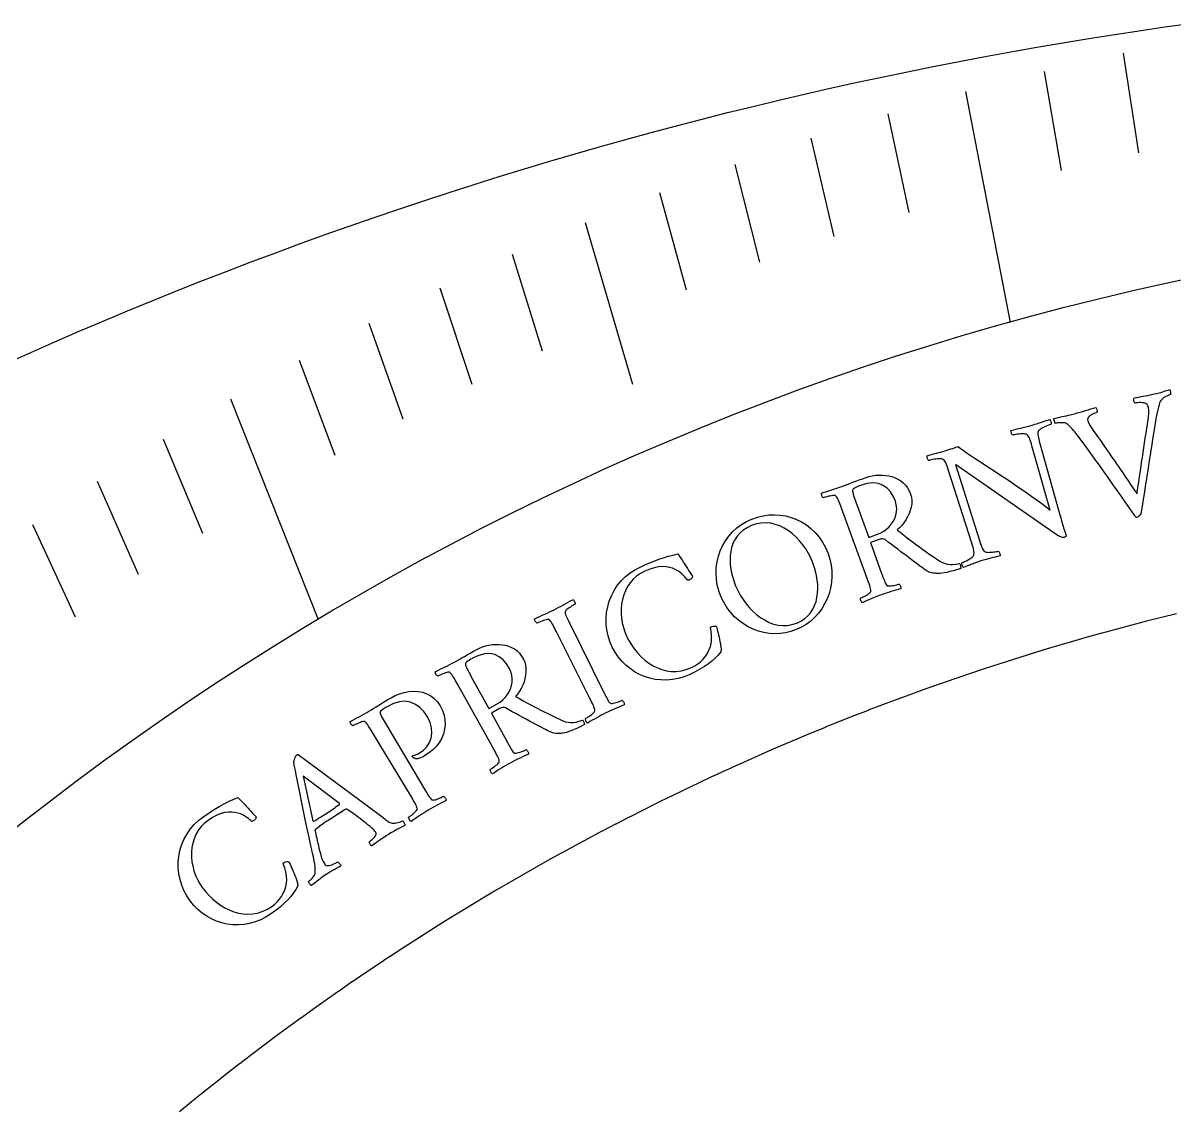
# Model space of a CAD drawing. Header units: millimetres. Extents: x -94 to 94, y -94 to 94.
# Drawn here: x -38.47 to -13.12, y 69.72 to 93.64 of the extents above; entities that cross this region are included whole.
import ezdxf

# ---------------------------------------------------------------- set-up
doc = ezdxf.new("R2010")
doc.units = ezdxf.units.MM
for name, color, linetype in [('CUT_INNER', 6, 'Continuous'), ('CUT_OUTER', 1, 'Continuous'), ('ENGRAVE', 7, 'Continuous'), ('ENGRAVE_FINE', 8, 'Continuous'), ('TEXT', 5, 'Continuous')]:
    doc.layers.add(name, color=color, linetype=linetype)

msp = doc.modelspace()

# ---------------------------------------------------------------- linework, layer by layer
at = {"layer": 'CUT_INNER'}
msp.add_lwpolyline([(-13.0871, 80.6415), (-13.4144, 80.5606), (-13.4159, 80.5602), (-13.7428, 80.4773), (-13.7443, 80.4769), (-14.0707, 80.3919), (-14.0721, 80.3915), (-14.398, 80.3046), (-14.3995, 80.3042), (-14.7247, 80.2152), (-14.7262, 80.2148), (-15.051, 80.1239), (-15.0524, 80.1235), (-15.3766, 80.0305), (-15.3781, 80.0301), (-15.7017, 79.9352), (-15.7032, 79.9348), (-16.0262, 79.8379), (-16.0276, 79.8374), (-16.3501, 79.7385), (-16.3515, 79.7381), (-16.6733, 79.6372), (-16.6748, 79.6367), (-16.996, 79.5339), (-16.9974, 79.5334), (-17.318, 79.4286), (-17.3194, 79.4282), (-17.6393, 79.3214), (-17.6408, 79.3209), (-17.96, 79.2122), (-17.9614, 79.2117), (-18.28, 79.101), (-18.2814, 79.1005), (-18.5993, 78.9878), (-18.6008, 78.9873), (-18.9179, 78.8727), (-18.9194, 78.8722), (-19.2358, 78.7557), (-19.2373, 78.7552), (-19.553, 78.6367), (-19.5544, 78.6361), (-19.8695, 78.5157), (-19.8709, 78.5152), (-20.1852, 78.3929), (-20.1866, 78.3923), (-20.5001, 78.268), (-20.5015, 78.2675), (-20.8143, 78.1413), (-20.8157, 78.1407), (-21.1276, 78.0126), (-21.1291, 78.012), (-21.4402, 77.882), (-21.4416, 77.8814), (-21.752, 77.7495), (-21.7534, 77.7489), (-22.063, 77.6151), (-22.0644, 77.6145), (-22.3731, 77.4787), (-22.3745, 77.4781), (-22.6824, 77.3405), (-22.6838, 77.3399), (-22.9908, 77.2004), (-22.9922, 77.1997), (-23.2984, 77.0584), (-23.2998, 77.0577), (-23.6051, 76.9145), (-23.6064, 76.9138), (-23.9109, 76.7687), (-23.9122, 76.768), (-24.2158, 76.621), (-24.2171, 76.6204), (-24.5198, 76.4715), (-24.5211, 76.4708), (-24.8228, 76.3201), (-24.8242, 76.3195), (-25.1249, 76.1669), (-25.1263, 76.1662), (-25.4261, 76.0118), (-25.4275, 76.0111), (-25.7264, 75.8549), (-25.7277, 75.8542), (-26.0256, 75.6961), (-26.027, 75.6954), (-26.3239, 75.5355), (-26.3252, 75.5348), (-26.6212, 75.3731), (-26.6225, 75.3723), (-26.9175, 75.2088), (-26.9188, 75.2081), (-27.2127, 75.0427), (-27.2141, 75.042), (-27.507, 74.8749), (-27.5083, 74.8741), (-27.8002, 74.7052), (-27.8015, 74.7044), (-28.0924, 74.5337), (-28.0937, 74.5329), (-28.3835, 74.3604), (-28.3848, 74.3597), (-28.6735, 74.1854), (-28.6748, 74.1846), (-28.9625, 74.0086), (-28.9638, 74.0078), (-29.2503, 73.83), (-29.2517, 73.8292), (-29.5371, 73.6496), (-29.5384, 73.6488), (-29.8228, 73.4675), (-29.8241, 73.4667), (-30.1073, 73.2836), (-30.1086, 73.2828), (-30.3907, 73.098), (-30.392, 73.0972), (-30.673, 72.9107), (-30.6742, 72.9098), (-30.9541, 72.7216), (-30.9553, 72.7208), (-31.234, 72.5308), (-31.2353, 72.53), (-31.5128, 72.3383), (-31.514, 72.3374), (-31.7903, 72.1441), (-31.7916, 72.1432), (-32.0667, 71.9482), (-32.068, 71.9473), (-32.3419, 71.7506), (-32.3431, 71.7497), (-32.6158, 71.5513), (-32.6171, 71.5504), (-32.8886, 71.3503), (-32.8898, 71.3494), (-33.16, 71.1477), (-33.1613, 71.1468), (-33.4303, 70.9434), (-33.4315, 70.9425), (-33.6993, 70.7375), (-33.7005, 70.7365), (-33.967, 70.5299), (-33.9682, 70.5289), (-34.2334, 70.3206), (-34.2346, 70.3197), (-34.4985, 70.1098), (-34.4997, 70.1088), (-34.7624, 69.8973), (-34.7636, 69.8963), (-35.0249, 69.6832)], dxfattribs=at)
at = {"layer": 'CUT_OUTER'}
msp.add_lwpolyline([(-38.8254, 86.1559), (-38.296, 86.3925), (-37.7652, 86.6259), (-37.2329, 86.856), (-36.6993, 87.0828), (-36.1643, 87.3063), (-35.6279, 87.5266), (-35.0902, 87.7435), (-34.5511, 87.9572), (-34.0108, 88.1675), (-33.4692, 88.3746), (-32.9263, 88.5783), (-32.3822, 88.7786), (-31.8368, 88.9757), (-31.2903, 89.1693), (-30.7425, 89.3596), (-30.1937, 89.5466), (-29.6437, 89.7302), (-29.0925, 89.9104), (-28.5403, 90.0872), (-27.987, 90.2606), (-27.4326, 90.4306), (-26.8772, 90.5973), (-26.3208, 90.7605), (-25.7635, 90.9203), (-25.2051, 91.0766), (-24.6458, 91.2296), (-24.0855, 91.3791), (-23.5244, 91.5251), (-22.9624, 91.6678), (-22.3995, 91.8069), (-21.8357, 91.9426), (-21.2712, 92.0749), (-20.7058, 92.2037), (-20.1397, 92.329), (-19.5728, 92.4508), (-19.0051, 92.5692), (-18.4368, 92.6841), (-17.8677, 92.7954), (-17.298, 92.9033), (-16.7277, 93.0077), (-16.1567, 93.1086), (-15.585, 93.206), (-15.0128, 93.2999), (-14.4401, 93.3902), (-13.8668, 93.4771), (-13.293, 93.5604), (-12.7186, 93.6402)], dxfattribs=at)
at = {"layer": 'ENGRAVE'}
for points in [[(-17.7256, 92.1309), (-16.7478, 87.0484)], [(-33.9029, 85.3676), (-31.9755, 80.5146)]]:
    msp.add_lwpolyline(points, dxfattribs=at)
msp.add_circle((0, 27.004), 62.3363, dxfattribs=at)
at = {"layer": 'ENGRAVE_FINE'}
for points in [[(-14.2579, 92.9769), (-13.9221, 90.787)], [(-15.9989, 92.5764), (-15.6214, 90.3922)], [(-19.4365, 91.6409), (-18.9761, 89.47)], [(-21.1303, 91.1072), (-20.6285, 88.9439)], [(-22.8054, 90.5306), (-22.2625, 88.3756)], [(-24.4605, 89.9118), (-23.8767, 87.7658)], [(-26.0944, 89.2518), (-25.0532, 85.6906)], [(-27.7058, 88.5516), (-27.0405, 86.4254)], [(-29.2934, 87.8119), (-28.5878, 85.6967)], [(-30.8562, 87.034), (-30.1104, 84.9303)], [(-32.393, 86.2189), (-31.6072, 84.1273)], [(-35.3847, 84.4813), (-34.5196, 82.416)], [(-36.8376, 83.5611), (-35.9333, 81.5099)], [(-38.2607, 82.6082), (-37.3175, 80.5717)]]:
    msp.add_lwpolyline(points, dxfattribs=at)
at = {"layer": 'TEXT'}
for points in [[(-15.3326, 85.0422), (-15.2699, 85.0591), (-15.2084, 85.0764), (-15.148, 85.0941), (-15.0888, 85.1122), (-15.0304, 85.1303), (-14.9724, 85.148), (-14.9148, 85.1652), (-14.8576, 85.182), (-14.8518, 85.1734), (-14.8464, 85.1608), (-14.8413, 85.1444), (-14.8364, 85.124), (-14.8331, 85.104), (-14.8322, 85.0887), (-14.8338, 85.0782), (-14.838, 85.0724), (-14.8484, 85.0691), (-14.8636, 85.0633), (-14.8837, 85.0549), (-14.9087, 85.044), (-14.9355, 85.031), (-14.9611, 85.0162), (-14.9854, 84.9997), (-15.0085, 84.9815), (-15.0272, 84.9614), (-15.0386, 84.9393), (-15.0427, 84.9154), (-15.0394, 84.8895), (-15.0248, 84.8517), (-14.9972, 84.8), (-14.9566, 84.7342), (-14.9029, 84.6544), (-14.874, 84.6131), (-14.8407, 84.5655), (-14.8029, 84.5116), (-14.7607, 84.4515), (-14.7152, 84.3865), (-14.6677, 84.3182), (-14.6181, 84.2466), (-14.5664, 84.1716), (-14.5136, 84.095), (-14.4607, 84.0184), (-14.4076, 83.9419), (-14.3543, 83.8653), (-14.3022, 83.7903), (-14.2525, 83.7182), (-14.2051, 83.6491), (-14.1601, 83.5829), (-14.1183, 83.5212), (-14.0806, 83.4653), (-14.047, 83.4153), (-14.0174, 83.3712), (-13.9929, 83.3348), (-13.9746, 83.3078), (-13.9625, 83.2902), (-13.9566, 83.2821), (-13.9538, 83.2967), (-13.9495, 83.3232), (-13.9434, 83.3616), (-13.9357, 83.4119), (-13.9267, 83.4719), (-13.9167, 83.5396), (-13.9058, 83.615), (-13.8938, 83.6979), (-13.8809, 83.7869), (-13.8672, 83.8805), (-13.8527, 83.9785), (-13.8373, 84.0811), (-13.8215, 84.1863), (-13.8054, 84.2923), (-13.7891, 84.3991), (-13.7726, 84.5067), (-13.7563, 84.6131), (-13.7403, 84.7163), (-13.7247, 84.8163), (-13.7095, 84.9131), (-13.7041, 84.9496), (-13.6998, 84.9867), (-13.6968, 85.0246), (-13.6949, 85.0633), (-13.6946, 85.1005), (-13.696, 85.1343), (-13.6992, 85.1646), (-13.7043, 85.1915), (-13.7144, 85.2196), (-13.7304, 85.2424), (-13.7521, 85.2596), (-13.7797, 85.2715), (-13.8103, 85.2792), (-13.8414, 85.2844), (-13.8729, 85.2868), (-13.9049, 85.2866), (-13.9345, 85.2849), (-13.9591, 85.2828), (-13.9786, 85.2804), (-13.993, 85.2777), (-14.0014, 85.2822), (-14.009, 85.2917), (-14.0156, 85.3063), (-14.0214, 85.326), (-14.0253, 85.3466), (-14.0263, 85.364), (-14.0245, 85.3784), (-14.0199, 85.3896), (-13.9664, 85.4002), (-13.9144, 85.4102), (-13.8638, 85.4195), (-13.8146, 85.4283), (-13.7655, 85.4372), (-13.7151, 85.4471), (-13.6633, 85.4581), (-13.6102, 85.4701), (-13.5668, 85.4803), (-13.5282, 85.4897), (-13.4943, 85.4981), (-13.4653, 85.5057), (-13.4387, 85.5129), (-13.4125, 85.5204), (-13.3866, 85.528), (-13.361, 85.5357), (-13.334, 85.5439), (-13.304, 85.5528), (-13.2711, 85.5623), (-13.2351, 85.5724), (-13.2297, 85.5635), (-13.2249, 85.5504), (-13.2207, 85.533), (-13.2171, 85.5114), (-13.2148, 85.4906), (-13.2142, 85.4755), (-13.2155, 85.4661), (-13.2186, 85.4623), (-13.2341, 85.4575), (-13.2568, 85.4486), (-13.2867, 85.4354), (-13.3237, 85.4181), (-13.3615, 85.3967), (-13.3941, 85.3715), (-13.4213, 85.3424), (-13.4431, 85.3094), (-13.4567, 85.2806), (-13.4708, 85.2414), (-13.4852, 85.1916), (-13.5001, 85.1313), (-13.5143, 85.0665), (-13.5271, 85.0033), (-13.5384, 84.9418), (-13.5481, 84.8818), (-13.5705, 84.7429), (-13.5916, 84.6099), (-13.6116, 84.4826), (-13.6304, 84.3612), (-13.6486, 84.2438), (-13.6666, 84.1283), (-13.6844, 84.015), (-13.702, 83.9037), (-13.7196, 83.7923), (-13.7373, 83.6789), (-13.755, 83.5634), (-13.7729, 83.4457), (-13.7914, 83.3238), (-13.8112, 83.1954), (-13.8322, 83.0606), (-13.8545, 82.9192), (-13.8617, 82.8817), (-13.8711, 82.8497), (-13.8826, 82.8234), (-13.8962, 82.8026), (-13.9114, 82.7863), (-13.9277, 82.7733), (-13.9451, 82.7636), (-13.9636, 82.7572), (-13.9694, 82.7574), (-13.9756, 82.7608), (-13.982, 82.7675), (-13.9888, 82.7774), (-13.9955, 82.7881), (-14.0018, 82.7972), (-14.0077, 82.8045), (-14.0132, 82.8102), (-14.1163, 82.9592), (-14.2163, 83.103), (-14.313, 83.2418), (-14.4064, 83.3754), (-14.4988, 83.5069), (-14.5921, 83.6394), (-14.6866, 83.7729), (-14.7821, 83.9073), (-14.8812, 84.0454), (-14.9862, 84.1901), (-15.0972, 84.3414), (-15.2143, 84.4992), (-15.25, 84.5477), (-15.2848, 84.5933), (-15.3187, 84.6361), (-15.3515, 84.6761), (-15.3842, 84.7136), (-15.4177, 84.7488), (-15.4519, 84.7817), (-15.4869, 84.8124), (-15.5026, 84.8238), (-15.5219, 84.8328), (-15.5448, 84.8392), (-15.5712, 84.8431), (-15.5991, 84.8451), (-15.6263, 84.8457), (-15.6529, 84.845), (-15.6789, 84.8428), (-15.7028, 84.8399), (-15.7233, 84.8369), (-15.7403, 84.8338), (-15.7539, 84.8307), (-15.7565, 84.8334), (-15.7603, 84.8428), (-15.7655, 84.8587), (-15.7719, 84.8812), (-15.7779, 84.9041), (-15.7817, 84.9212), (-15.7834, 84.9324), (-15.7831, 84.9378), (-15.7182, 84.9532), (-15.659, 84.9668), (-15.6054, 84.9786), (-15.5574, 84.9885), (-15.5094, 84.9987), (-15.456, 85.011), (-15.397, 85.0256), (-15.3326, 85.0422)], [(-18.1788, 84.2271), (-18.1362, 84.2406), (-18.094, 84.254), (-18.0523, 84.2671), (-18.0111, 84.2801), (-17.9729, 84.2924), (-17.9402, 84.3034), (-17.913, 84.3132), (-17.8913, 84.3218), (-17.8427, 84.2843), (-17.7825, 84.2404), (-17.7109, 84.1902), (-17.6278, 84.1337), (-17.5356, 84.0719), (-17.4365, 84.0062), (-17.3307, 83.9365), (-17.2181, 83.8628), (-17.1013, 83.7864), (-16.9828, 83.7085), (-16.8627, 83.6291), (-16.7409, 83.5483), (-16.6193, 83.4667), (-16.4996, 83.3852), (-16.3818, 83.3037), (-16.266, 83.2223), (-16.1549, 83.1426), (-16.0512, 83.0659), (-15.9549, 82.9925), (-15.866, 82.9223), (-16.2665, 84.3341), (-16.2801, 84.381), (-16.2927, 84.4225), (-16.3042, 84.4586), (-16.3148, 84.4894), (-16.3264, 84.5163), (-16.341, 84.5407), (-16.3587, 84.5627), (-16.3794, 84.5824), (-16.3909, 84.5893), (-16.4082, 84.5943), (-16.4313, 84.5973), (-16.4603, 84.5985), (-16.4924, 84.5981), (-16.525, 84.5965), (-16.558, 84.5937), (-16.5915, 84.5897), (-16.623, 84.5851), (-16.65, 84.5806), (-16.6725, 84.576), (-16.6904, 84.5715), (-16.7002, 84.5801), (-16.7084, 84.5915), (-16.7151, 84.6057), (-16.7201, 84.6227), (-16.7239, 84.6398), (-16.7267, 84.6544), (-16.7284, 84.6664), (-16.7292, 84.6758), (-16.6725, 84.6901), (-16.6174, 84.7035), (-16.564, 84.7161), (-16.5122, 84.728), (-16.4598, 84.7403), (-16.4043, 84.7541), (-16.3458, 84.7695), (-16.2844, 84.7865), (-16.2412, 84.7988), (-16.2023, 84.8101), (-16.1677, 84.8204), (-16.1372, 84.8298), (-16.1087, 84.839), (-16.0798, 84.8484), (-16.0504, 84.8582), (-16.0206, 84.8684), (-15.989, 84.8792), (-15.9542, 84.8909), (-15.9161, 84.9034), (-15.8749, 84.9168), (-15.8688, 84.9092), (-15.8627, 84.8996), (-15.8566, 84.8879), (-15.8504, 84.8742), (-15.8455, 84.8591), (-15.843, 84.8433), (-15.843, 84.8268), (-15.8455, 84.8097), (-15.86, 84.8052), (-15.8799, 84.7982), (-15.9052, 84.7887), (-15.9359, 84.7766), (-15.9687, 84.7628), (-16.0005, 84.748), (-16.0312, 84.7321), (-16.0608, 84.7153), (-16.0868, 84.6984), (-16.1067, 84.6824), (-16.1205, 84.6674), (-16.1282, 84.6532), (-16.1344, 84.6281), (-16.1372, 84.6023), (-16.1367, 84.576), (-16.1328, 84.549), (-16.1261, 84.5184), (-16.117, 84.4813), (-16.1056, 84.4377), (-16.0918, 84.3875), (-15.6666, 82.8714), (-15.6521, 82.8196), (-15.6385, 82.7712), (-15.6259, 82.7261), (-15.6142, 82.6843), (-15.6029, 82.6446), (-15.5916, 82.6057), (-15.5803, 82.5675), (-15.5689, 82.5302), (-15.557, 82.4917), (-15.5439, 82.4502), (-15.5298, 82.4056), (-15.5145, 82.358), (-15.5154, 82.3503), (-15.5186, 82.3435), (-15.524, 82.3376), (-15.5318, 82.3326), (-15.54, 82.3284), (-15.547, 82.3252), (-15.5527, 82.3228), (-15.5571, 82.3213), (-15.5663, 82.32), (-15.5787, 82.3204), (-15.5944, 82.3224), (-15.6133, 82.3261), (-15.6348, 82.3324), (-15.6581, 82.3423), (-15.6832, 82.3558), (-15.7101, 82.3729), (-17.9518, 83.9287), (-17.4222, 82.2493), (-17.4072, 82.203), (-17.3932, 82.1623), (-17.3802, 82.1273), (-17.3682, 82.0979), (-17.3557, 82.0724), (-17.3409, 82.0488), (-17.3239, 82.0273), (-17.3048, 82.0077), (-17.2935, 82.001), (-17.277, 81.9962), (-17.2551, 81.9933), (-17.2279, 81.9923), (-17.1977, 81.9928), (-17.1669, 81.9943), (-17.1352, 81.9967), (-17.1029, 82.0002), (-17.0725, 82.0042), (-17.0464, 82.0084), (-17.0248, 82.0127), (-17.0076, 82.0173), (-16.9978, 82.0089), (-16.9893, 81.998), (-16.9821, 81.9847), (-16.9762, 81.9689), (-16.9717, 81.9526), (-16.9687, 81.938), (-16.9673, 81.9249), (-16.9673, 81.9135), (-17.0218, 81.9007), (-17.0742, 81.8881), (-17.1248, 81.8759), (-17.1733, 81.864), (-17.2225, 81.8513), (-17.2746, 81.8368), (-17.3298, 81.8206), (-17.388, 81.8025), (-17.4275, 81.7897), (-17.4638, 81.7774), (-17.4969, 81.7655), (-17.5267, 81.7542), (-17.5548, 81.7431), (-17.5824, 81.7321), (-17.6095, 81.7213), (-17.6362, 81.7107), (-17.6646, 81.6994), (-17.6969, 81.6869), (-17.7332, 81.6731), (-17.7734, 81.6579), (-17.7797, 81.6652), (-17.7861, 81.6746), (-17.7926, 81.6861), (-17.7993, 81.6995), (-17.8049, 81.7144), (-17.8082, 81.73), (-17.8091, 81.7464), (-17.8078, 81.7635), (-17.7942, 81.7686), (-17.7759, 81.7765), (-17.7528, 81.7872), (-17.725, 81.8008), (-17.695, 81.8162), (-17.6656, 81.8324), (-17.6367, 81.8495), (-17.6084, 81.8675), (-17.5835, 81.8852), (-17.5652, 81.9017), (-17.5534, 81.9167), (-17.5482, 81.9305), (-17.5432, 81.9557), (-17.5411, 81.9812), (-17.542, 82.007), (-17.5459, 82.0333), (-17.5526, 82.063), (-17.5623, 82.0993), (-17.5748, 82.1423), (-17.5902, 82.1919), (-18.1009, 83.7941), (-18.1171, 83.8436), (-18.1319, 83.8862), (-18.1453, 83.922), (-18.1573, 83.9509), (-18.1698, 83.9753), (-18.1844, 83.9974), (-18.2013, 84.0173), (-18.2205, 84.0349), (-18.2331, 84.0429), (-18.252, 84.0482), (-18.2773, 84.0506), (-18.3089, 84.0503), (-18.3436, 84.0478), (-18.3782, 84.0441), (-18.4127, 84.0391), (-18.447, 84.0329), (-18.4784, 84.0263), (-18.5042, 84.0206), (-18.5243, 84.0156), (-18.5388, 84.0114), (-18.5502, 84.0244), (-18.5593, 84.0381), (-18.5659, 84.0527), (-18.5701, 84.068), (-18.5725, 84.0828), (-18.5738, 84.096), (-18.574, 84.1074), (-18.5731, 84.117), (-18.5095, 84.1355), (-18.4521, 84.1516), (-18.4009, 84.1653), (-18.356, 84.1768), (-18.3135, 84.1876), (-18.2699, 84.1997), (-18.225, 84.2128), (-18.1788, 84.2271)], [(-19.9151, 83.642), (-19.8501, 83.662), (-19.7822, 83.677), (-19.7116, 83.6872), (-19.6383, 83.6924), (-19.5641, 83.6924), (-19.491, 83.6866), (-19.4189, 83.6752), (-19.348, 83.6581), (-19.2796, 83.6347), (-19.2151, 83.6043), (-19.1545, 83.5672), (-19.0979, 83.5231), (-19.0468, 83.4717), (-19.0027, 83.4124), (-18.9657, 83.3452), (-18.9356, 83.2702), (-18.9183, 83.2033), (-18.9106, 83.1342), (-18.9125, 83.063), (-18.924, 82.9895), (-18.9434, 82.9159), (-18.9693, 82.8444), (-19.0015, 82.7747), (-19.0402, 82.7071), (-19.0837, 82.6434), (-19.1305, 82.5859), (-19.1806, 82.5346), (-19.2342, 82.4893), (-19.1582, 82.4272), (-19.0844, 82.3679), (-19.0129, 82.3116), (-18.9435, 82.2581), (-18.8748, 82.2063), (-18.8053, 82.1549), (-18.7351, 82.1041), (-18.6641, 82.0537), (-18.5908, 82.0023), (-18.5136, 81.9481), (-18.4326, 81.8913), (-18.3476, 81.8318), (-18.2911, 81.7958), (-18.2352, 81.7669), (-18.1799, 81.745), (-18.1252, 81.7303), (-18.0681, 81.7228), (-18.0055, 81.7228), (-17.9374, 81.7303), (-17.8637, 81.7453), (-17.8546, 81.7381), (-17.8473, 81.7266), (-17.8417, 81.711), (-17.8378, 81.6912), (-17.8352, 81.6714), (-17.8335, 81.656), (-17.8328, 81.6451), (-17.833, 81.6385), (-17.9206, 81.6107), (-18.001, 81.587), (-18.0743, 81.5674), (-18.1404, 81.5518), (-18.199, 81.54), (-18.2498, 81.5315), (-18.2926, 81.5265), (-18.3276, 81.5248), (-18.3509, 81.5265), (-18.3786, 81.5291), (-18.4108, 81.5325), (-18.4474, 81.5367), (-18.4871, 81.5446), (-18.5285, 81.5589), (-18.5716, 81.5798), (-18.6164, 81.607), (-18.6362, 81.621), (-18.6631, 81.6404), (-18.697, 81.6652), (-18.7381, 81.6954), (-18.7849, 81.7302), (-18.8361, 81.7687), (-18.8919, 81.8108), (-18.9521, 81.8566), (-19.0157, 81.9051), (-19.0815, 81.9551), (-19.1495, 82.0066), (-19.2198, 82.0597), (-19.2906, 82.1133), (-19.3604, 82.1664), (-19.4291, 82.2192), (-19.4967, 82.2714), (-19.522, 82.2846), (-19.5519, 82.2898), (-19.5864, 82.287), (-19.6255, 82.2763), (-19.8174, 82.2078), (-19.5735, 81.5284), (-19.5715, 81.5228), (-19.5695, 81.5172), (-19.5675, 81.5116), (-19.5655, 81.506), (-19.5635, 81.5004), (-19.5615, 81.4948), (-19.5595, 81.4892), (-19.5575, 81.4836), (-19.5449, 81.449), (-19.5327, 81.4161), (-19.5209, 81.385), (-19.5094, 81.3555), (-19.4979, 81.3284), (-19.4863, 81.3043), (-19.4744, 81.2831), (-19.4623, 81.265), (-19.4525, 81.2582), (-19.4374, 81.2539), (-19.417, 81.252), (-19.3911, 81.2525), (-19.3623, 81.255), (-19.333, 81.259), (-19.3032, 81.2645), (-19.2729, 81.2715), (-19.2448, 81.2787), (-19.2215, 81.285), (-19.2031, 81.2903), (-19.1896, 81.2947), (-19.1815, 81.2876), (-19.1735, 81.2772), (-19.1657, 81.2637), (-19.1581, 81.2469), (-19.1521, 81.2296), (-19.1492, 81.2143), (-19.1493, 81.2011), (-19.1526, 81.19), (-19.2086, 81.1742), (-19.2634, 81.1586), (-19.317, 81.143), (-19.3693, 81.1276), (-19.4212, 81.1118), (-19.4736, 81.095), (-19.5263, 81.0771), (-19.5795, 81.0583), (-19.6312, 81.0391), (-19.683, 81.0191), (-19.735, 80.9981), (-19.7872, 80.9763), (-19.8397, 80.9537), (-19.8925, 80.9307), (-19.9456, 80.9072), (-19.9992, 80.8833), (-20.0087, 80.8898), (-20.0173, 80.8998), (-20.0248, 80.9134), (-20.0313, 80.9306), (-20.0362, 80.9483), (-20.0389, 80.9637), (-20.0395, 80.9767), (-20.0378, 80.9874), (-20.0246, 80.9927), (-20.0071, 81.0004), (-19.9852, 81.0105), (-19.9589, 81.0229), (-19.9311, 81.0371), (-19.9043, 81.0521), (-19.8787, 81.068), (-19.8542, 81.0848), (-19.8334, 81.1011), (-19.819, 81.1156), (-19.811, 81.1283), (-19.8093, 81.1392), (-19.8115, 81.1656), (-19.8165, 81.1947), (-19.8243, 81.2264), (-19.8349, 81.2608), (-19.8473, 81.2971), (-19.8604, 81.3348), (-19.8743, 81.3739), (-19.8889, 81.4142), (-20.4605, 82.9661), (-20.4754, 83.0065), (-20.4901, 83.0456), (-20.5046, 83.0834), (-20.519, 83.12), (-20.5334, 83.1539), (-20.5482, 83.1837), (-20.5635, 83.2094), (-20.5791, 83.231), (-20.5881, 83.2396), (-20.603, 83.2444), (-20.6239, 83.2455), (-20.6508, 83.2428), (-20.6807, 83.2377), (-20.7109, 83.2318), (-20.7412, 83.2249), (-20.7718, 83.2172), (-20.8001, 83.2095), (-20.8236, 83.2028), (-20.8423, 83.197), (-20.8562, 83.1923), (-20.8646, 83.1992), (-20.8729, 83.2094), (-20.881, 83.2227), (-20.889, 83.2394), (-20.8952, 83.2566), (-20.8983, 83.2719), (-20.8982, 83.2851), (-20.8949, 83.2964), (-20.837, 83.3156), (-20.7797, 83.3343), (-20.723, 83.3524), (-20.667, 83.3699), (-20.6115, 83.3875), (-20.5564, 83.4056), (-20.5019, 83.4242), (-20.4478, 83.4434), (-20.3911, 83.4642), (-20.3323, 83.4862), (-20.2715, 83.5094), (-20.2087, 83.5337), (-20.1425, 83.5592), (-20.0715, 83.5857), (-19.9957, 83.6134), (-19.9151, 83.642)], [(-19.2725, 83.118), (-19.3201, 83.2298), (-19.3806, 83.3251), (-19.454, 83.4039), (-19.5405, 83.4661), (-19.6413, 83.5064), (-19.758, 83.5195), (-19.8905, 83.5054), (-20.0385, 83.4638), (-20.058, 83.4566), (-20.0819, 83.4474), (-20.1102, 83.436), (-20.1429, 83.4225), (-20.1736, 83.4078), (-20.1958, 83.393), (-20.2095, 83.3781), (-20.2148, 83.363), (-20.2146, 83.3409), (-20.2106, 83.3135), (-20.2028, 83.2808), (-20.1912, 83.243), (-20.1776, 83.2024), (-20.1637, 83.1617), (-20.1494, 83.1209), (-20.1348, 83.0799), (-19.8576, 82.3198), (-19.6616, 82.3898), (-19.5921, 82.419), (-19.5272, 82.4557), (-19.4667, 82.4999), (-19.4107, 82.5517), (-19.3609, 82.6095), (-19.3192, 82.6718), (-19.2856, 82.7385), (-19.2601, 82.8097), (-19.2448, 82.8841), (-19.2417, 82.9603), (-19.2509, 83.0382), (-19.2725, 83.118)], [(-22.432, 82.7231), (-22.3082, 82.7664), (-22.1834, 82.7969), (-22.0578, 82.8147), (-21.9315, 82.8197), (-21.8061, 82.8123), (-21.6837, 82.7926), (-21.5641, 82.7606), (-21.4474, 82.7165), (-21.3353, 82.6608), (-21.2293, 82.5941), (-21.1294, 82.5166), (-21.0356, 82.4281), (-20.9499, 82.329), (-20.8742, 82.2194), (-20.8083, 82.0995), (-20.7523, 81.9692), (-20.7107, 81.8411), (-20.6827, 81.713), (-20.6681, 81.5848), (-20.6669, 81.4566), (-20.6777, 81.33), (-20.6994, 81.2066), (-20.7317, 81.0864), (-20.7749, 80.9695), (-20.8281, 80.8576), (-20.8907, 80.7525), (-20.9629, 80.6541), (-21.0445, 80.5625), (-21.1348, 80.4793), (-21.2329, 80.4064), (-21.339, 80.3437), (-21.4529, 80.2912), (-21.5698, 80.2504), (-21.6882, 80.2216), (-21.808, 80.2047), (-21.9295, 80.1998), (-22.0507, 80.2067), (-22.1695, 80.2254), (-22.286, 80.2559), (-22.4003, 80.2981), (-22.5109, 80.3516), (-22.6163, 80.4157), (-22.7167, 80.4906), (-22.8119, 80.5762), (-22.9, 80.6721), (-22.9791, 80.7781), (-23.049, 80.8942), (-23.1098, 81.0204), (-23.157, 81.1466), (-23.1908, 81.2737), (-23.2112, 81.4016), (-23.2182, 81.5304), (-23.2126, 81.6582), (-23.1953, 81.783), (-23.1663, 81.9049), (-23.1256, 82.0239), (-23.0737, 82.1381), (-23.0111, 82.2459), (-22.9378, 82.3472), (-22.8539, 82.442), (-22.7605, 82.5282), (-22.659, 82.6039), (-22.5495, 82.6688), (-22.432, 82.7231)], [(-22.4361, 82.5803), (-22.5342, 82.5341), (-22.6199, 82.4795), (-22.6934, 82.4167), (-22.7546, 82.3456), (-22.8047, 82.2683), (-22.8449, 82.1867), (-22.8751, 82.1007), (-22.8955, 82.0105), (-22.9069, 81.9174), (-22.9105, 81.8227), (-22.9061, 81.7265), (-22.8939, 81.6286), (-22.875, 81.5312), (-22.8507, 81.436), (-22.8211, 81.3431), (-22.7861, 81.2523), (-22.7388, 81.1497), (-22.6845, 81.0504), (-22.6232, 80.9542), (-22.555, 80.8612), (-22.4809, 80.7734), (-22.4023, 80.6929), (-22.3191, 80.6196), (-22.2313, 80.5535), (-22.14, 80.4965), (-22.0462, 80.4504), (-21.9498, 80.4151), (-21.851, 80.3907), (-21.7504, 80.3793), (-21.6491, 80.383), (-21.5468, 80.4019), (-21.4436, 80.436), (-21.3494, 80.4803), (-21.2668, 80.5327), (-21.1959, 80.5935), (-21.1366, 80.6626), (-21.0878, 80.7384), (-21.0482, 80.8193), (-21.0178, 80.9053), (-20.9966, 80.9964), (-20.9839, 81.0908), (-20.9788, 81.1867), (-20.9814, 81.2842), (-20.9916, 81.3833), (-21.0082, 81.4819), (-21.03, 81.5783), (-21.0571, 81.6724), (-21.0894, 81.7643), (-21.1335, 81.8681), (-21.1848, 81.9687), (-21.2432, 82.066), (-21.3087, 82.16), (-21.3805, 82.2486), (-21.4577, 82.3298), (-21.5404, 82.4036), (-21.6284, 82.4699), (-21.7206, 82.5268), (-21.8158, 82.5727), (-21.914, 82.6075), (-22.015, 82.6312), (-22.1182, 82.6416), (-22.2229, 82.6366), (-22.3289, 82.6161), (-22.4361, 82.5803)], [(-24.8578, 81.684), (-24.7669, 81.7241), (-24.673, 81.7633), (-24.5762, 81.8014), (-24.4764, 81.8384), (-24.3739, 81.8732), (-24.2691, 81.9045), (-24.1619, 81.9322), (-24.0525, 81.9564), (-24.0496, 81.9521), (-24.0411, 81.9392), (-24.0268, 81.9177), (-24.0068, 81.8877), (-23.9831, 81.8517), (-23.9579, 81.8127), (-23.931, 81.7706), (-23.9025, 81.7255), (-23.8739, 81.6798), (-23.8464, 81.6363), (-23.8203, 81.595), (-23.7953, 81.5559), (-23.7736, 81.5217), (-23.7572, 81.4952), (-23.7461, 81.4763), (-23.7403, 81.4652), (-23.7371, 81.4579), (-23.7377, 81.4491), (-23.7419, 81.4386), (-23.7499, 81.4264), (-23.7603, 81.4143), (-23.772, 81.4038), (-23.7849, 81.3949), (-23.7991, 81.3876), (-23.8119, 81.3828), (-23.8244, 81.3798), (-23.8365, 81.3785), (-23.8483, 81.379), (-23.8633, 81.3995), (-23.8831, 81.4244), (-23.908, 81.4536), (-23.9378, 81.487), (-23.973, 81.5219), (-24.0143, 81.5552), (-24.0615, 81.5869), (-24.1148, 81.6171), (-24.1745, 81.6429), (-24.2408, 81.6616), (-24.3138, 81.6733), (-24.3935, 81.6778), (-24.4804, 81.6722), (-24.5749, 81.6536), (-24.677, 81.6218), (-24.7867, 81.5769), (-24.8822, 81.5268), (-24.9678, 81.4675), (-25.0437, 81.3993), (-25.1097, 81.322), (-25.1659, 81.2378), (-25.2127, 81.1485), (-25.2499, 81.0543), (-25.2776, 80.9551), (-25.2961, 80.8531), (-25.3057, 80.7503), (-25.3063, 80.6467), (-25.298, 80.5423), (-25.2815, 80.4392), (-25.2572, 80.3395), (-25.2253, 80.2431), (-25.1858, 80.15), (-25.1341, 80.05), (-25.0759, 79.9542), (-25.0111, 79.8625), (-24.9399, 79.775), (-24.863, 79.6936), (-24.7812, 79.6201), (-24.6947, 79.5547), (-24.6033, 79.4972), (-24.5079, 79.4494), (-24.4093, 79.4128), (-24.3074, 79.3874), (-24.2023, 79.3733), (-24.0947, 79.3723), (-23.9852, 79.3864), (-23.8738, 79.4156), (-23.7605, 79.4598), (-23.6845, 79.498), (-23.6173, 79.5397), (-23.559, 79.5849), (-23.5094, 79.6337), (-23.4671, 79.6843), (-23.4304, 79.7351), (-23.3994, 79.786), (-23.374, 79.8371), (-23.3468, 79.9071), (-23.328, 79.9766), (-23.3174, 80.0457), (-23.3152, 80.1144), (-23.3182, 80.1802), (-23.3232, 80.2408), (-23.3301, 80.2962), (-23.3391, 80.3464), (-23.3093, 80.3605), (-23.2785, 80.3686), (-23.2466, 80.3706), (-23.2138, 80.3665), (-23.2076, 80.3502), (-23.2003, 80.3269), (-23.1918, 80.2965), (-23.1822, 80.2591), (-23.1719, 80.2172), (-23.1616, 80.1735), (-23.1512, 80.1278), (-23.1409, 80.0803), (-23.1313, 80.0329), (-23.1232, 79.9879), (-23.1166, 79.9452), (-23.1116, 79.9048), (-23.1085, 79.8688), (-23.1077, 79.8394), (-23.1092, 79.8166), (-23.113, 79.8003), (-23.171, 79.7302), (-23.2359, 79.6629), (-23.3078, 79.5983), (-23.3866, 79.5364), (-23.4739, 79.4766), (-23.5708, 79.4182), (-23.6774, 79.3611), (-23.7937, 79.3054), (-23.9218, 79.2539), (-24.0498, 79.216), (-24.1777, 79.1917), (-24.3057, 79.181), (-24.4321, 79.183), (-24.5552, 79.1967), (-24.6752, 79.2221), (-24.792, 79.2592), (-24.9042, 79.3071), (-25.0106, 79.3649), (-25.1109, 79.4325), (-25.2053, 79.5102), (-25.2923, 79.597), (-25.3705, 79.6921), (-25.4398, 79.7955), (-25.5003, 79.9074), (-25.5532, 80.0314), (-25.5933, 80.157), (-25.6203, 80.2842), (-25.6342, 80.4129), (-25.6355, 80.5416), (-25.6249, 80.6686), (-25.6022, 80.7938), (-25.5674, 80.9172), (-25.5204, 81.0369), (-25.4611, 81.151), (-25.3897, 81.2594), (-25.306, 81.3621), (-25.2105, 81.4571), (-25.104, 81.5425), (-24.9864, 81.6181), (-24.8578, 81.684)], [(-26.7774, 80.7301), (-26.7249, 80.7567), (-26.6733, 80.7835), (-26.6227, 80.8107), (-26.5731, 80.8381), (-26.5233, 80.8658), (-26.4723, 80.8938), (-26.42, 80.9221), (-26.3664, 80.9507), (-26.3559, 80.9453), (-26.3462, 80.9362), (-26.3373, 80.9235), (-26.3292, 80.9071), (-26.3226, 80.8899), (-26.3185, 80.8748), (-26.3168, 80.8618), (-26.3176, 80.8509), (-26.3308, 80.8441), (-26.3481, 80.8343), (-26.3698, 80.8217), (-26.3957, 80.8061), (-26.4231, 80.7889), (-26.4492, 80.7715), (-26.4741, 80.7539), (-26.4977, 80.736), (-26.5176, 80.7187), (-26.5313, 80.7028), (-26.5389, 80.6883), (-26.5404, 80.6751), (-26.5359, 80.6535), (-26.5289, 80.6299), (-26.5194, 80.6042), (-26.5075, 80.5763), (-26.4939, 80.5468), (-26.4794, 80.5161), (-26.464, 80.4842), (-26.4477, 80.451), (-26.4451, 80.4457), (-26.4424, 80.4404), (-26.4398, 80.435), (-26.4372, 80.4297), (-26.4345, 80.4244), (-26.4319, 80.419), (-26.4293, 80.4137), (-26.4266, 80.4084), (-25.6931, 78.9261), (-25.6905, 78.9207), (-25.6878, 78.9154), (-25.6852, 78.9101), (-25.6826, 78.9047), (-25.6799, 78.8994), (-25.6773, 78.8941), (-25.6746, 78.8887), (-25.672, 78.8834), (-25.6556, 78.8505), (-25.6397, 78.8192), (-25.6243, 78.7896), (-25.6096, 78.7616), (-25.5951, 78.736), (-25.5807, 78.7134), (-25.5665, 78.6937), (-25.5524, 78.6771), (-25.5419, 78.6715), (-25.5264, 78.6689), (-25.5059, 78.6694), (-25.4803, 78.6729), (-25.4519, 78.6787), (-25.4233, 78.686), (-25.3943, 78.6949), (-25.365, 78.7053), (-25.3379, 78.7157), (-25.3155, 78.7246), (-25.2978, 78.732), (-25.2849, 78.7379), (-25.276, 78.7317), (-25.2669, 78.7224), (-25.2577, 78.7098), (-25.2482, 78.694), (-25.2402, 78.6775), (-25.2356, 78.6627), (-25.2342, 78.6495), (-25.2361, 78.6381), (-25.29, 78.616), (-25.3427, 78.5942), (-25.3941, 78.5726), (-25.4443, 78.5513), (-25.4941, 78.5296), (-25.5441, 78.5069), (-25.5945, 78.4831), (-25.6452, 78.4583), (-25.6943, 78.4334), (-25.7435, 78.4075), (-25.7928, 78.3808), (-25.8421, 78.353), (-25.8916, 78.3246), (-25.9415, 78.2957), (-25.9916, 78.2663), (-26.042, 78.2364), (-26.0523, 78.2417), (-26.0619, 78.2507), (-26.071, 78.2634), (-26.0794, 78.2797), (-26.0863, 78.2967), (-26.0907, 78.3117), (-26.0927, 78.3246), (-26.0923, 78.3354), (-26.0798, 78.3422), (-26.0633, 78.3518), (-26.0427, 78.3643), (-26.018, 78.3797), (-25.992, 78.397), (-25.9671, 78.4149), (-25.9435, 78.4337), (-25.9211, 78.4532), (-25.9023, 78.4718), (-25.8896, 78.4879), (-25.8831, 78.5014), (-25.8827, 78.5124), (-25.888, 78.5384), (-25.8963, 78.5666), (-25.9076, 78.5973), (-25.9221, 78.6302), (-25.9386, 78.6649), (-25.956, 78.7009), (-25.9742, 78.738), (-25.9933, 78.7764), (-26.7354, 80.2544), (-26.7548, 80.2928), (-26.7739, 80.33), (-26.7926, 80.3659), (-26.8111, 80.4006), (-26.8293, 80.4327), (-26.8474, 80.4606), (-26.8655, 80.4844), (-26.8835, 80.504), (-26.8934, 80.5115), (-26.9088, 80.5146), (-26.9297, 80.5133), (-26.9561, 80.5075), (-26.9853, 80.499), (-27.015, 80.4895), (-27.0449, 80.4789), (-27.0752, 80.4673), (-27.1033, 80.456), (-27.1264, 80.4464), (-27.1447, 80.4383), (-27.158, 80.432), (-27.1672, 80.4379), (-27.1766, 80.447), (-27.1861, 80.4594), (-27.1959, 80.475), (-27.2041, 80.4914), (-27.2089, 80.5062), (-27.2103, 80.5194), (-27.2083, 80.531), (-27.1529, 80.5567), (-27.0978, 80.582), (-27.043, 80.6068), (-26.9885, 80.631), (-26.9346, 80.6552), (-26.8815, 80.6798), (-26.8291, 80.7047), (-26.7774, 80.7301)], [(-28.4802, 79.8562), (-28.419, 79.886), (-28.3543, 79.9115), (-28.2861, 79.9325), (-28.2145, 79.9491), (-28.1412, 79.9606), (-28.0681, 79.9663), (-27.9951, 79.9662), (-27.9224, 79.9603), (-27.8512, 79.9478), (-27.7828, 79.9279), (-27.7172, 79.9006), (-27.6544, 79.8659), (-27.5959, 79.823), (-27.5431, 79.7713), (-27.4961, 79.7107), (-27.4547, 79.6413), (-27.4272, 79.5779), (-27.4089, 79.5108), (-27.3997, 79.4401), (-27.3996, 79.3658), (-27.4074, 79.2901), (-27.4218, 79.2154), (-27.4428, 79.1416), (-27.4704, 79.0687), (-27.5035, 78.9991), (-27.5408, 78.935), (-27.5824, 78.8765), (-27.6282, 78.8234), (-27.5435, 78.7739), (-27.4614, 78.7268), (-27.382, 78.6823), (-27.3051, 78.6402), (-27.2292, 78.5997), (-27.1526, 78.5598), (-27.0753, 78.5205), (-26.9974, 78.4818), (-26.9169, 78.4424), (-26.8323, 78.4009), (-26.7434, 78.3574), (-26.6502, 78.3118), (-26.5888, 78.285), (-26.5291, 78.2651), (-26.4711, 78.2522), (-26.4148, 78.2461), (-26.3572, 78.2476), (-26.2953, 78.2573), (-26.2292, 78.2753), (-26.1587, 78.3016), (-26.1487, 78.2959), (-26.1396, 78.2857), (-26.1317, 78.2711), (-26.1247, 78.2521), (-26.1191, 78.233), (-26.1151, 78.2181), (-26.1126, 78.2074), (-26.1118, 78.2009), (-26.194, 78.1598), (-26.2697, 78.1239), (-26.3391, 78.0931), (-26.402, 78.0674), (-26.4581, 78.0466), (-26.5068, 78.0304), (-26.5484, 78.0187), (-26.5827, 78.0116), (-26.6059, 78.0097), (-26.6337, 78.0079), (-26.6661, 78.0063), (-26.7029, 78.0048), (-26.7433, 78.0064), (-26.7864, 78.0141), (-26.8323, 78.028), (-26.8808, 78.048), (-26.9025, 78.0587), (-26.9321, 78.0736), (-26.9695, 78.0929), (-27.0147, 78.1163), (-27.0663, 78.1434), (-27.123, 78.1734), (-27.1846, 78.2064), (-27.2512, 78.2423), (-27.3215, 78.2803), (-27.3943, 78.3194), (-27.4695, 78.3598), (-27.5472, 78.4013), (-27.6255, 78.4432), (-27.7027, 78.4849), (-27.7788, 78.5263), (-27.8537, 78.5674), (-27.8807, 78.5764), (-27.911, 78.5769), (-27.9447, 78.5689), (-27.9817, 78.5522), (-28.1606, 78.4547), (-27.814, 77.8215), (-27.8112, 77.8162), (-27.8083, 77.811), (-27.8055, 77.8058), (-27.8026, 77.8006), (-27.7998, 77.7954), (-27.7969, 77.7902), (-27.794, 77.7849), (-27.7912, 77.7797), (-27.7734, 77.7475), (-27.7562, 77.7169), (-27.7397, 77.6879), (-27.7238, 77.6606), (-27.7083, 77.6356), (-27.693, 77.6136), (-27.678, 77.5946), (-27.6632, 77.5785), (-27.6525, 77.5733), (-27.6369, 77.5714), (-27.6164, 77.5727), (-27.5909, 77.5773), (-27.5629, 77.5843), (-27.5346, 77.5928), (-27.506, 77.6028), (-27.4771, 77.6144), (-27.4504, 77.6259), (-27.4284, 77.6357), (-27.4111, 77.6439), (-27.3984, 77.6503), (-27.3893, 77.6445), (-27.3798, 77.6355), (-27.37, 77.6234), (-27.3599, 77.608), (-27.3513, 77.5918), (-27.346, 77.5772), (-27.3441, 77.5641), (-27.3456, 77.5526), (-27.3985, 77.5283), (-27.4502, 77.5043), (-27.5007, 77.4807), (-27.55, 77.4573), (-27.5988, 77.4336), (-27.6479, 77.4088), (-27.6972, 77.383), (-27.7469, 77.3561), (-27.7949, 77.3292), (-27.843, 77.3013), (-27.8911, 77.2725), (-27.9393, 77.2428), (-27.9876, 77.2123), (-28.0362, 77.1814), (-28.085, 77.1499), (-28.1342, 77.118), (-28.1446, 77.1229), (-28.1547, 77.1315), (-28.1642, 77.1438), (-28.1733, 77.1597), (-28.1809, 77.1765), (-28.186, 77.1912), (-28.1885, 77.204), (-28.1885, 77.2148), (-28.1763, 77.2221), (-28.1602, 77.2324), (-28.1401, 77.2458), (-28.1161, 77.2622), (-28.0908, 77.2805), (-28.0667, 77.2995), (-28.0439, 77.3192), (-28.0223, 77.3396), (-28.0043, 77.3589), (-27.9923, 77.3755), (-27.9864, 77.3893), (-27.9864, 77.4003), (-27.9927, 77.4261), (-28.0022, 77.454), (-28.0148, 77.4841), (-28.0306, 77.5164), (-28.0485, 77.5504), (-28.0674, 77.5856), (-28.0871, 77.622), (-28.1078, 77.6596), (-28.9138, 79.1037), (-28.9348, 79.1413), (-28.9554, 79.1776), (-28.9756, 79.2127), (-28.9955, 79.2467), (-29.015, 79.2779), (-29.0343, 79.3051), (-29.0533, 79.3281), (-29.0721, 79.347), (-29.0823, 79.3541), (-29.0979, 79.3565), (-29.1187, 79.3543), (-29.1448, 79.3475), (-29.1735, 79.3378), (-29.2024, 79.3272), (-29.2314, 79.3158), (-29.2604, 79.3034), (-29.2871, 79.2914), (-29.3093, 79.2811), (-29.3269, 79.2725), (-29.3399, 79.2656), (-29.3493, 79.2712), (-29.359, 79.2799), (-29.3691, 79.2919), (-29.3795, 79.3071), (-29.3884, 79.3231), (-29.3938, 79.3377), (-29.3957, 79.3508), (-29.3942, 79.3625), (-29.34, 79.3905), (-29.2863, 79.4178), (-29.2332, 79.4445), (-29.1805, 79.4705), (-29.1284, 79.4965), (-29.0769, 79.5229), (-29.0259, 79.5498), (-28.9755, 79.5772), (-28.9227, 79.6066), (-28.868, 79.6375), (-28.8116, 79.6698), (-28.7533, 79.7036), (-28.6918, 79.7391), (-28.6258, 79.7763), (-28.5553, 79.8154), (-28.4802, 79.8562)], [(-27.7638, 79.4385), (-27.8282, 79.5416), (-27.9028, 79.6263), (-27.9876, 79.6927), (-28.0827, 79.7407), (-28.1886, 79.7648), (-28.3059, 79.7597), (-28.4345, 79.7251), (-28.5743, 79.661), (-28.5925, 79.6509), (-28.6146, 79.638), (-28.6408, 79.6223), (-28.671, 79.6039), (-28.699, 79.5847), (-28.7186, 79.5666), (-28.7299, 79.5497), (-28.7328, 79.534), (-28.7291, 79.5122), (-28.7209, 79.4857), (-28.7081, 79.4547), (-28.6908, 79.4191), (-28.6711, 79.3812), (-28.651, 79.3432), (-28.6305, 79.305), (-28.6098, 79.2668), (-28.2177, 78.559), (-28.0349, 78.6587), (-27.9709, 78.6983), (-27.9124, 78.7447), (-27.8596, 78.7978), (-27.8123, 78.8577), (-27.7721, 78.9225), (-27.7406, 78.9905), (-27.7178, 79.0616), (-27.7037, 79.1359), (-27.7001, 79.2118), (-27.7089, 79.2875), (-27.7301, 79.3631), (-27.7638, 79.4385)], [(-29.288, 78.6118), (-29.2379, 78.5098), (-29.2032, 78.4073), (-29.1838, 78.3045), (-29.1796, 78.2012), (-29.1901, 78.0993), (-29.2146, 78.0008), (-29.2532, 77.9055), (-29.3058, 77.8134), (-29.3718, 77.7262), (-29.4503, 77.6455), (-29.5414, 77.5713), (-29.6451, 77.5035), (-29.6602, 77.4952), (-29.678, 77.4865), (-29.6983, 77.4774), (-29.7214, 77.4679), (-29.7449, 77.4592), (-29.7668, 77.4526), (-29.787, 77.4481), (-29.8056, 77.4458), (-29.8124, 77.4474), (-29.8218, 77.4495), (-29.8337, 77.4521), (-29.8483, 77.4551), (-29.8633, 77.4599), (-29.8766, 77.4677), (-29.8883, 77.4786), (-29.8982, 77.4924), (-29.9023, 77.5018), (-29.9025, 77.5095), (-29.8988, 77.5154), (-29.8911, 77.5197), (-29.875, 77.5244), (-29.8584, 77.5292), (-29.8412, 77.534), (-29.8235, 77.5389), (-29.8054, 77.5445), (-29.787, 77.5518), (-29.7684, 77.5605), (-29.7496, 77.5709), (-29.657, 77.6366), (-29.5823, 77.7143), (-29.5254, 77.8041), (-29.4864, 77.906), (-29.4691, 78.0161), (-29.4772, 78.1306), (-29.5109, 78.2495), (-29.5702, 78.3728), (-29.6476, 78.487), (-29.7355, 78.5786), (-29.8338, 78.6474), (-29.9427, 78.6936), (-30.0605, 78.7135), (-30.1854, 78.7038), (-30.3175, 78.6644), (-30.4564, 78.5953), (-30.4742, 78.5845), (-30.4959, 78.5708), (-30.5215, 78.5542), (-30.551, 78.5347), (-30.5783, 78.5145), (-30.5973, 78.4957), (-30.6079, 78.4785), (-30.6102, 78.4627), (-30.6058, 78.4409), (-30.5966, 78.4148), (-30.5827, 78.3843), (-30.5641, 78.3493), (-30.543, 78.3121), (-30.5216, 78.2748), (-30.4998, 78.2375), (-30.4776, 78.2), (-29.6336, 76.7823), (-29.6116, 76.7456), (-29.5901, 76.7102), (-29.5692, 76.6762), (-29.5488, 76.6436), (-29.5288, 76.6137), (-29.5091, 76.5876), (-29.4898, 76.5654), (-29.4707, 76.547), (-29.4599, 76.5422), (-29.4442, 76.5408), (-29.4237, 76.5429), (-29.3985, 76.5484), (-29.3708, 76.5563), (-29.3431, 76.5656), (-29.3154, 76.5764), (-29.2878, 76.5886), (-29.2623, 76.6006), (-29.2411, 76.6109), (-29.2244, 76.6195), (-29.2121, 76.6263), (-29.2028, 76.6209), (-29.193, 76.6122), (-29.1828, 76.6004), (-29.1721, 76.5854), (-29.1629, 76.5696), (-29.1571, 76.5551), (-29.1547, 76.5421), (-29.1557, 76.5306), (-29.2078, 76.5044), (-29.2586, 76.4786), (-29.3082, 76.4531), (-29.3566, 76.428), (-29.4045, 76.4025), (-29.4527, 76.376), (-29.5011, 76.3484), (-29.5497, 76.3197), (-29.5966, 76.2911), (-29.6433, 76.2617), (-29.6899, 76.2315), (-29.7362, 76.2005), (-29.7826, 76.1688), (-29.8296, 76.1364), (-29.8769, 76.1034), (-29.9248, 76.0698), (-29.9354, 76.0743), (-29.9457, 76.0825), (-29.9557, 76.0945), (-29.9654, 76.11), (-29.9736, 76.1265), (-29.9792, 76.1411), (-29.9822, 76.1538), (-29.9826, 76.1646), (-29.9708, 76.1722), (-29.9553, 76.183), (-29.9363, 76.1967), (-29.9137, 76.2135), (-29.8897, 76.2323), (-29.8669, 76.2518), (-29.8451, 76.2721), (-29.8243, 76.2932), (-29.807, 76.3132), (-29.7957, 76.3302), (-29.7902, 76.3442), (-29.7907, 76.3553), (-29.7979, 76.3807), (-29.8084, 76.4083), (-29.8221, 76.4379), (-29.8391, 76.4697), (-29.8582, 76.503), (-29.8783, 76.5375), (-29.8993, 76.5731), (-29.9214, 76.6099), (-30.7756, 78.0261), (-30.7979, 78.0629), (-30.8198, 78.0984), (-30.8413, 78.1328), (-30.8624, 78.166), (-30.883, 78.1965), (-30.9033, 78.2229), (-30.9231, 78.2453), (-30.9426, 78.2635), (-30.9531, 78.2702), (-30.9686, 78.2721), (-30.9893, 78.2691), (-31.0152, 78.2613), (-31.0436, 78.2506), (-31.0721, 78.239), (-31.1006, 78.2265), (-31.1291, 78.2131), (-31.1555, 78.2001), (-31.1772, 78.189), (-31.1945, 78.1798), (-31.2072, 78.1725), (-31.2168, 78.1777), (-31.2268, 78.1861), (-31.2374, 78.1977), (-31.2483, 78.2125), (-31.2578, 78.2282), (-31.2637, 78.2426), (-31.2661, 78.2556), (-31.265, 78.2673), (-31.2119, 78.2972), (-31.1592, 78.3265), (-31.107, 78.3551), (-31.0554, 78.383), (-31.0042, 78.4108), (-30.9537, 78.4391), (-30.9037, 78.4679), (-30.8543, 78.4971), (-30.8026, 78.5283), (-30.7491, 78.5611), (-30.6938, 78.5955), (-30.6368, 78.6314), (-30.5767, 78.669), (-30.5121, 78.7087), (-30.443, 78.7502), (-30.3694, 78.7938), (-30.276, 78.8425), (-30.1795, 78.8811), (-30.0798, 78.9096), (-29.977, 78.928), (-29.8742, 78.935), (-29.7743, 78.9296), (-29.6775, 78.9118), (-29.5838, 78.8815), (-29.4961, 78.8373), (-29.4177, 78.7776), (-29.3483, 78.7024), (-29.288, 78.6118)], [(-32.089, 75.3456), (-32.0904, 75.352), (-32.0946, 75.371), (-32.1016, 75.4028), (-32.1114, 75.4473), (-32.1236, 75.5027), (-32.1379, 75.5672), (-32.1542, 75.6406), (-32.1725, 75.7231), (-32.1922, 75.8128), (-32.2125, 75.9076), (-32.2334, 76.0077), (-32.2549, 76.1129), (-32.2769, 76.2215), (-32.2993, 76.3316), (-32.3223, 76.4431), (-32.3457, 76.556), (-32.369, 76.6685), (-32.3915, 76.7788), (-32.4133, 76.8869), (-32.4345, 76.9927), (-32.4545, 77.0943), (-32.4731, 77.1898), (-32.4903, 77.279), (-32.5062, 77.362), (-32.5061, 77.3815), (-32.5026, 77.4045), (-32.4954, 77.4309), (-32.4848, 77.4608), (-32.4723, 77.4894), (-32.46, 77.5121), (-32.4478, 77.5287), (-32.4357, 77.5395), (-32.4325, 77.5414), (-32.4298, 77.5426), (-32.4277, 77.5433), (-32.426, 77.5433), (-32.4242, 77.5431), (-32.4217, 77.5432), (-32.4183, 77.5434), (-32.4142, 77.5438), (-30.6321, 76.2209), (-30.5453, 76.1546), (-30.4802, 76.1052), (-30.4366, 76.0728), (-30.4145, 76.0573), (-30.3931, 76.0458), (-30.3685, 76.038), (-30.3407, 76.0339), (-30.3097, 76.0335), (-30.2777, 76.036), (-30.2469, 76.0403), (-30.2173, 76.0464), (-30.1889, 76.0545), (-30.1637, 76.0629), (-30.1437, 76.07), (-30.1291, 76.0759), (-30.1198, 76.0807), (-30.1082, 76.0745), (-30.0974, 76.0647), (-30.0872, 76.0514), (-30.0776, 76.0344), (-30.0695, 76.0174), (-30.0636, 76.0041), (-30.0599, 75.9943), (-30.0584, 75.9881), (-30.1075, 75.9624), (-30.154, 75.938), (-30.1978, 75.9149), (-30.239, 75.8931), (-30.2805, 75.8704), (-30.3254, 75.8448), (-30.3736, 75.8161), (-30.4251, 75.7845), (-30.479, 75.7504), (-30.5277, 75.7186), (-30.5712, 75.6891), (-30.6095, 75.662), (-30.6475, 75.6344), (-30.6901, 75.6036), (-30.7373, 75.5695), (-30.7891, 75.5321), (-30.7998, 75.5364), (-30.8103, 75.5445), (-30.8205, 75.5562), (-30.8304, 75.5716), (-30.8387, 75.5881), (-30.8439, 75.603), (-30.8461, 75.6163), (-30.8452, 75.628), (-30.8287, 75.6395), (-30.809, 75.6551), (-30.786, 75.6747), (-30.7599, 75.6985), (-30.7349, 75.7232), (-30.7155, 75.7458), (-30.7017, 75.7663), (-30.6936, 75.7847), (-30.6928, 75.7964), (-30.6953, 75.8095), (-30.701, 75.8241), (-30.7099, 75.8401), (-30.7224, 75.857), (-30.7409, 75.8774), (-30.7654, 75.9014), (-30.796, 75.9289), (-30.831, 75.9588), (-30.8689, 75.9902), (-30.9098, 76.0229), (-30.9536, 76.0569), (-30.9987, 76.0913), (-31.0434, 76.1251), (-31.0878, 76.1582), (-31.1317, 76.1906), (-31.1736, 76.2213), (-31.2117, 76.2492), (-31.2459, 76.2741), (-31.2763, 76.2963), (-31.3011, 76.3144), (-31.3189, 76.3273), (-31.3296, 76.3351), (-31.3332, 76.3377), (-31.3338, 76.3378), (-31.3359, 76.3383), (-31.3393, 76.339), (-31.3441, 76.3401), (-31.3494, 76.3409), (-31.354, 76.3408), (-31.3582, 76.3399), (-31.3618, 76.3382), (-31.3894, 76.3227), (-31.4197, 76.3049), (-31.4526, 76.2848), (-31.4882, 76.2624), (-31.5245, 76.2392), (-31.5595, 76.2167), (-31.5932, 76.1951), (-31.6257, 76.1742), (-31.634, 76.1688), (-31.6424, 76.1635), (-31.6508, 76.1581), (-31.6592, 76.1527), (-31.6673, 76.1474), (-31.6751, 76.1424), (-31.6824, 76.1377), (-31.6893, 76.1333), (-31.7375, 76.102), (-31.7818, 76.0728), (-31.8222, 76.0459), (-31.8587, 76.0212), (-31.8955, 75.9956), (-31.9369, 75.9661), (-31.9829, 75.9327), (-32.0334, 75.8954), (-32.035, 75.8938), (-32.0367, 75.8914), (-32.0384, 75.8881), (-32.0401, 75.8839), (-32.0416, 75.8798), (-32.0426, 75.8769), (-32.0433, 75.8751), (-32.0435, 75.8745), (-32.0423, 75.8693), (-32.0389, 75.8538), (-32.0331, 75.828), (-32.0249, 75.7918), (-32.0152, 75.7485), (-32.0047, 75.7013), (-31.9933, 75.6502), (-31.9812, 75.5952), (-31.9685, 75.5392), (-31.9557, 75.4855), (-31.9428, 75.4338), (-31.9299, 75.3843), (-31.9171, 75.3357), (-31.9039, 75.2922), (-31.8901, 75.2537), (-31.8759, 75.2204), (-31.8618, 75.1913), (-31.8487, 75.1658), (-31.8364, 75.1439), (-31.825, 75.1256), (-31.8104, 75.1104), (-31.7907, 75.1013), (-31.7659, 75.0983), (-31.736, 75.1013), (-31.7039, 75.1083), (-31.6726, 75.1175), (-31.6422, 75.1287), (-31.6125, 75.1421), (-31.5861, 75.1553), (-31.5654, 75.1659), (-31.5503, 75.174), (-31.5409, 75.1796), (-31.5345, 75.1765), (-31.5262, 75.1697), (-31.516, 75.159), (-31.5039, 75.1446), (-31.4923, 75.129), (-31.4833, 75.1148), (-31.4771, 75.1022), (-31.4736, 75.091), (-31.5046, 75.073), (-31.5335, 75.0565), (-31.56, 75.0414), (-31.5843, 75.0278), (-31.6075, 75.0149), (-31.6306, 75.0021), (-31.6538, 74.9892), (-31.677, 74.9763), (-31.7017, 74.962), (-31.7296, 74.945), (-31.7608, 74.9253), (-31.7951, 74.9028), (-31.8294, 74.8797), (-31.8606, 74.8581), (-31.8886, 74.8379), (-31.9135, 74.8192), (-31.9368, 74.8013), (-31.9601, 74.7833), (-31.9834, 74.7653), (-32.0067, 74.7473), (-32.0316, 74.7282), (-32.0598, 74.7069), (-32.0912, 74.6834), (-32.1258, 74.6577), (-32.132, 74.6608), (-32.1398, 74.668), (-32.1491, 74.6792), (-32.16, 74.6945), (-32.1705, 74.7109), (-32.1786, 74.7256), (-32.1844, 74.7385), (-32.1878, 74.7498), (-32.1713, 74.7623), (-32.1509, 74.7801), (-32.1266, 74.8031), (-32.0985, 74.8314), (-32.0722, 74.8615), (-32.0532, 74.8898), (-32.0417, 74.9165), (-32.0376, 74.9414), (-32.0355, 74.9895), (-32.0365, 75.0381), (-32.0406, 75.0874), (-32.0477, 75.1373), (-32.0567, 75.188), (-32.0666, 75.2396), (-32.0774, 75.2922), (-32.089, 75.3456)], [(-32.3023, 77.0687), (-32.0887, 76.0819), (-32.0884, 76.0816), (-32.0872, 76.0805), (-32.0853, 76.0788), (-32.0827, 76.0764), (-32.0799, 76.0741), (-32.0774, 76.0728), (-32.0752, 76.0724), (-32.0734, 76.073), (-32.039, 76.0932), (-32.0017, 76.1157), (-31.9613, 76.1403), (-31.9179, 76.1672), (-31.8752, 76.1938), (-31.8371, 76.2178), (-31.8034, 76.2391), (-31.7743, 76.2577), (-31.7368, 76.2822), (-31.7014, 76.3059), (-31.6682, 76.3287), (-31.6371, 76.3507), (-31.6063, 76.3728), (-31.5741, 76.3958), (-31.5403, 76.4197), (-31.5051, 76.4445), (-31.5024, 76.447), (-31.501, 76.4501), (-31.5008, 76.4538), (-31.502, 76.4582), (-31.5036, 76.4624), (-31.5047, 76.4653), (-31.5054, 76.4671), (-31.5057, 76.4677)], [(-34.4827, 76.1849), (-34.4007, 76.241), (-34.3156, 76.2967), (-34.2274, 76.352), (-34.1361, 76.4067), (-34.0418, 76.4598), (-33.9445, 76.5098), (-33.8443, 76.5567), (-33.7411, 76.6006), (-33.7375, 76.5969), (-33.7267, 76.5858), (-33.7088, 76.5673), (-33.6836, 76.5414), (-33.6537, 76.5105), (-33.6217, 76.4768), (-33.5876, 76.4403), (-33.5513, 76.4012), (-33.5147, 76.3616), (-33.4798, 76.3239), (-33.4465, 76.2881), (-33.4147, 76.2542), (-33.3871, 76.2245), (-33.3661, 76.2015), (-33.3518, 76.185), (-33.344, 76.1752), (-33.3395, 76.1686), (-33.3384, 76.1598), (-33.3407, 76.1487), (-33.3463, 76.1353), (-33.3543, 76.1215), (-33.3638, 76.109), (-33.3749, 76.0978), (-33.3875, 76.0881), (-33.3992, 76.081), (-33.4109, 76.0757), (-33.4226, 76.0723), (-33.4343, 76.0706), (-33.4528, 76.088), (-33.4769, 76.1088), (-33.5067, 76.1329), (-33.5421, 76.1603), (-33.5832, 76.1881), (-33.6298, 76.2133), (-33.6821, 76.2358), (-33.74, 76.2556), (-33.8034, 76.27), (-33.8721, 76.2762), (-33.946, 76.2743), (-34.0252, 76.2641), (-34.1095, 76.2426), (-34.199, 76.2069), (-34.2936, 76.157), (-34.3931, 76.0927), (-34.4777, 76.0258), (-34.5511, 75.9519), (-34.6131, 75.8708), (-34.6637, 75.7828), (-34.7036, 75.6896), (-34.7331, 75.5933), (-34.7524, 75.4938), (-34.7614, 75.3913), (-34.7608, 75.2876), (-34.7513, 75.1847), (-34.7329, 75.0828), (-34.7056, 74.9817), (-34.6704, 74.8834), (-34.6282, 74.7898), (-34.5791, 74.701), (-34.5232, 74.6167), (-34.454, 74.5279), (-34.3791, 74.4444), (-34.2986, 74.3662), (-34.2125, 74.2933), (-34.122, 74.2274), (-34.0282, 74.1702), (-33.931, 74.1218), (-33.8307, 74.0821), (-33.7281, 74.0526), (-33.6245, 74.0347), (-33.5197, 74.0285), (-33.4137, 74.0339), (-33.3077, 74.0528), (-33.2027, 74.0867), (-33.0986, 74.1359), (-32.9953, 74.2002), (-32.9277, 74.2517), (-32.8693, 74.305), (-32.8202, 74.3602), (-32.7805, 74.4172), (-32.7482, 74.4748), (-32.7215, 74.5314), (-32.7003, 74.5872), (-32.6848, 74.6421), (-32.6709, 74.7159), (-32.6651, 74.7877), (-32.6675, 74.8576), (-32.6779, 74.9254), (-32.693, 74.9896), (-32.709, 75.0483), (-32.726, 75.1014), (-32.7441, 75.1491), (-32.7173, 75.1685), (-32.6885, 75.1821), (-32.6576, 75.1899), (-32.6245, 75.1919), (-32.6155, 75.177), (-32.6041, 75.1555), (-32.5901, 75.1272), (-32.5737, 75.0922), (-32.5559, 75.0529), (-32.5378, 75.0118), (-32.5192, 74.9688), (-32.5003, 74.924), (-32.4821, 74.8792), (-32.4659, 74.8364), (-32.4516, 74.7957), (-32.4392, 74.7569), (-32.4296, 74.7221), (-32.4234, 74.6933), (-32.4207, 74.6706), (-32.4215, 74.6539), (-32.4655, 74.5743), (-32.517, 74.4962), (-32.5758, 74.4195), (-32.6419, 74.3442), (-32.7167, 74.2694), (-32.8012, 74.1942), (-32.8955, 74.1185), (-32.9996, 74.0423), (-33.1161, 73.9681), (-33.2349, 73.9073), (-33.3562, 73.86), (-33.48, 73.826), (-33.6046, 73.8047), (-33.7281, 73.7955), (-33.8507, 73.7984), (-33.9724, 73.8134), (-34.0915, 73.8399), (-34.2067, 73.8772), (-34.3177, 73.9252), (-34.4248, 73.9842), (-34.5262, 74.0535), (-34.6206, 74.1326), (-34.7077, 74.2216), (-34.7877, 74.3205), (-34.8626, 74.4327), (-34.925, 74.5488), (-34.9749, 74.6688), (-35.0123, 74.7928), (-35.0372, 74.919), (-35.0501, 75.0458), (-35.0508, 75.173), (-35.0392, 75.3007), (-35.0151, 75.4271), (-34.9778, 75.5501), (-34.9275, 75.6698), (-34.864, 75.7861), (-34.7877, 75.897), (-34.6987, 76.0005), (-34.597, 76.0965), (-34.4827, 76.1849)]]:
    msp.add_lwpolyline(points, close=True, dxfattribs=at)

doc.saveas('drawing.dxf')
